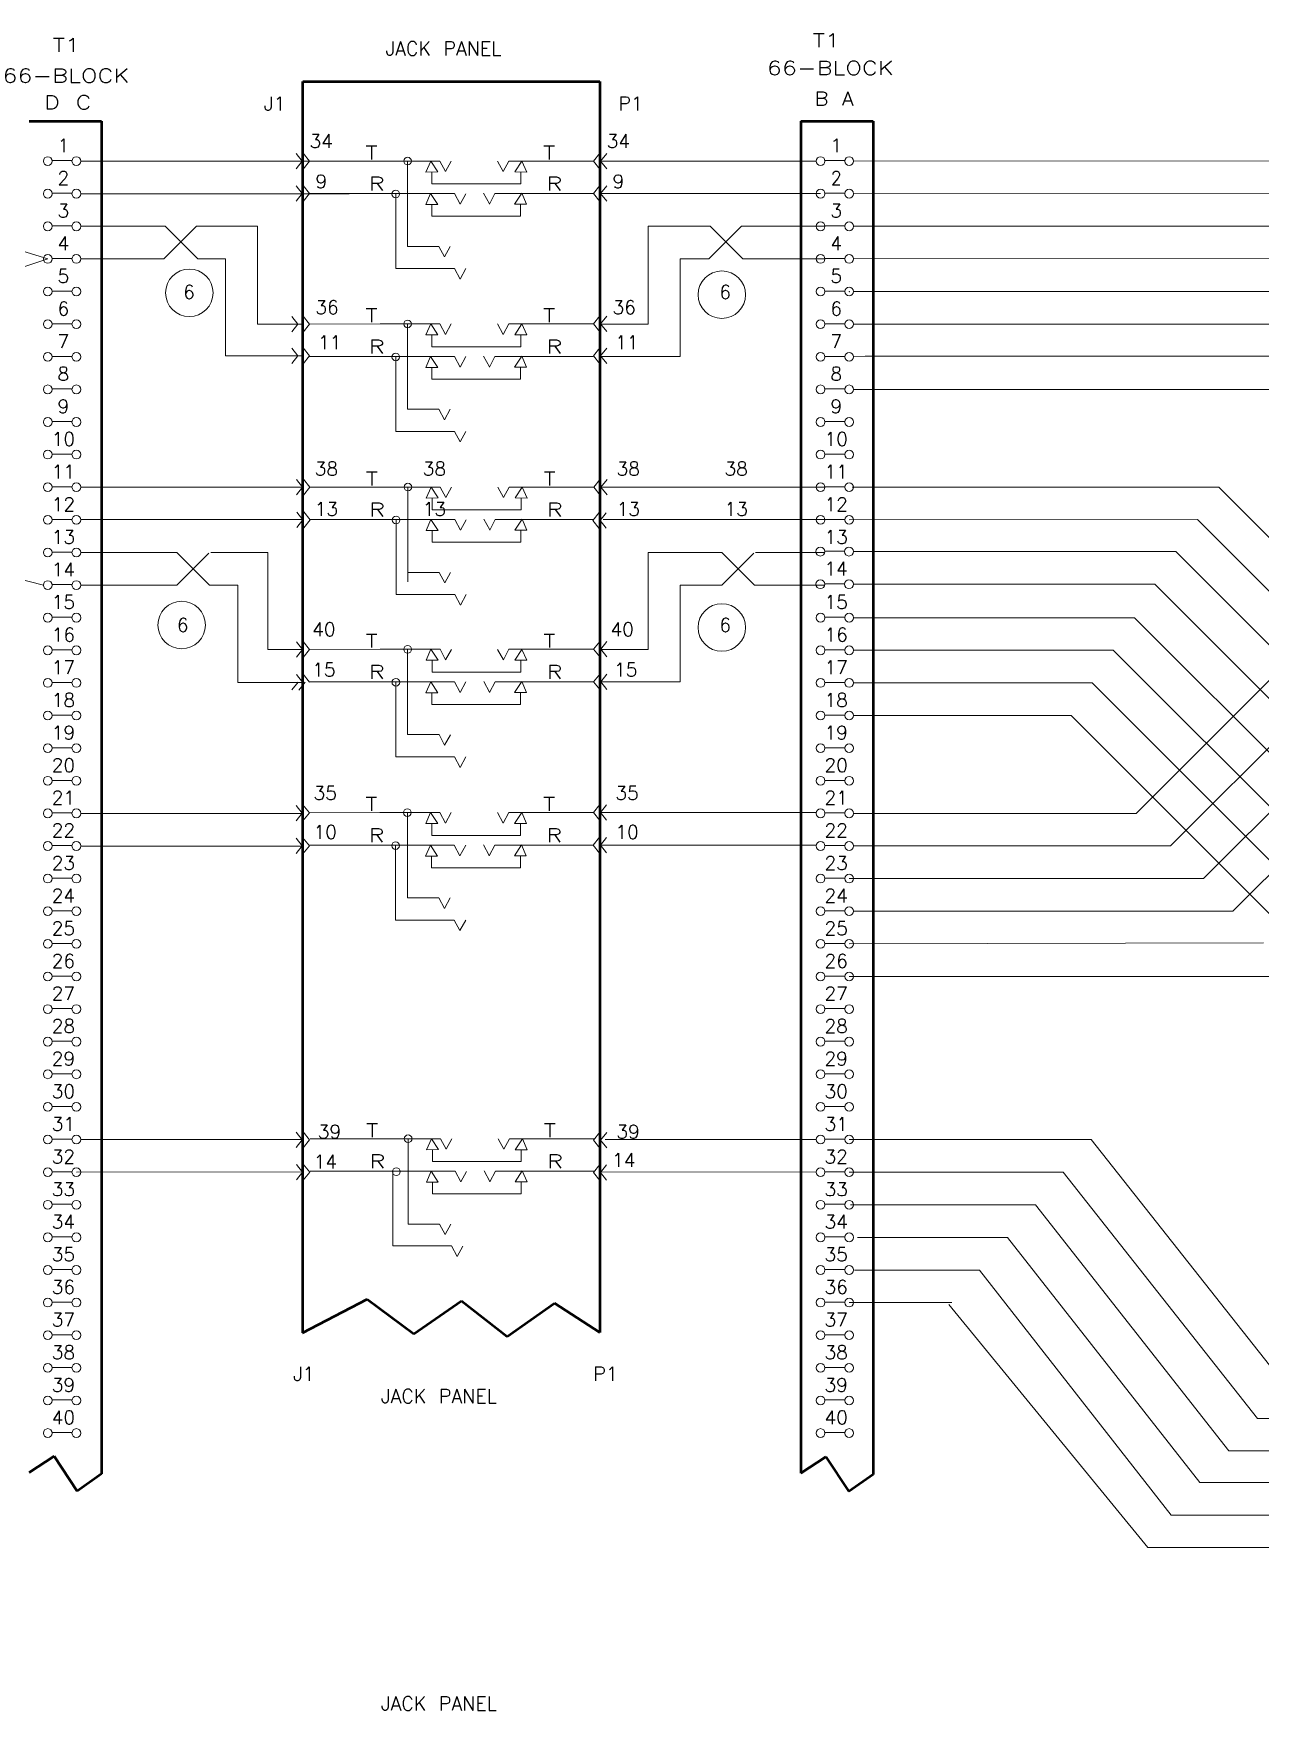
# Model space of a CAD drawing. Header units: inches. Extents: x 0 to 444788, y 0 to 92365.
# Drawn here: x 14.53 to 20.16, y 12.96 to 20.65 of the extents above; entities that cross this region are included whole.
import ezdxf
from ezdxf.enums import TextEntityAlignment as Align

# ---------------------------------------------------------------- set-up
doc = ezdxf.new("R2010")
doc.units = ezdxf.units.IN
doc.header["$MEASUREMENT"] = 0
for name, color, linetype, lineweight in [('ANNO-TEXT', 7, 'Continuous', 30), ('Q-DIAG', 1, 'Continuous', 50), ('Q-SCEM', 4, 'Continuous', 50)]:
    doc.layers.add(name, color=color, linetype=linetype, lineweight=lineweight)
doc.styles.get("Standard").update_dxf_attribs({"font": 'txt.shx'})
doc.styles.add('Style-STANDARD', font='STANDARD.shx')

msp = doc.modelspace()

# ---------------------------------------------------------------- linework, layer by layer
at = {"layer": 'Q-DIAG'}
for p, q in [((15.7671, 20.4334), (15.7671, 14.6897)), ((15.7681, 20.4334), (17.1323, 20.4334)), ((17.1323, 20.4334), (17.1323, 14.6902)), ((14.5123, 20.2526), (14.8441, 20.2526)), ((14.8441, 20.2526), (14.8441, 14.0422)), ((18.0553, 20.2526), (18.3871, 20.2526)), ((18.0553, 20.2526), (18.0553, 14.0449)), ((18.3871, 20.2526), (18.3871, 14.0395)), ((15.7671, 14.6897), (16.063, 14.8438)), ((16.063, 14.8438), (16.2772, 14.6847)), ((16.2772, 14.6847), (16.4964, 14.8369)), ((16.4964, 14.8369), (16.7061, 14.6721)), ((16.7061, 14.6721), (16.924, 14.826)), ((16.924, 14.826), (17.1323, 14.6902)), ((14.5123, 14.0474), (14.6268, 14.1227)), ((14.6268, 14.1227), (14.732, 13.9628)), ((18.0553, 14.0449), (18.1698, 14.1202)), ((18.1698, 14.1202), (18.2751, 13.9603)), ((14.8441, 14.0422), (14.732, 13.9628)), ((18.3871, 14.0397), (18.2751, 13.9603))]:
    msp.add_line(p, q, dxfattribs=at)
at = {"layer": 'Q-SCEM', "lineweight": 15}
for p, q in [((15.7657, 20.0679), (15.7376, 20.1031)), ((15.7987, 20.0679), (15.7693, 20.1047)), ((17.1025, 20.0689), (17.1319, 20.1057)), ((17.1355, 20.0689), (17.1636, 20.1041)), ((14.5773, 20.0707), (14.5772, 20.0707)), ((14.7087, 20.0707), (14.6173, 20.0707)), ((14.7488, 20.0688), (15.9808, 20.0688)), ((15.7657, 20.0679), (15.7376, 20.0327)), ((15.7987, 20.0679), (15.7693, 20.0311)), ((16.1231, 20.0689), (16.3977, 20.0689)), ((16.2491, 20.0689), (16.2491, 19.6773)), ((16.3557, 20.0689), (16.3336, 20.0186)), ((16.3336, 20.0186), (16.3886, 20.0188)), ((16.3886, 20.0188), (16.3557, 20.0689)), ((16.3611, 20.0187), (16.3611, 19.9638)), ((16.3977, 20.0689), (16.4235, 20.0204)), ((16.4235, 20.0204), (16.4498, 20.0686)), ((16.6884, 20.0204), (16.6621, 20.0686)), ((16.7142, 20.0689), (16.6884, 20.0204)), ((17.1025, 20.0689), (16.7142, 20.0689)), ((16.7411, 20.0187), (16.774, 20.0688)), ((16.796, 20.0185), (16.7411, 20.0187)), ((16.7686, 20.0187), (16.7686, 19.9638)), ((16.774, 20.0688), (16.796, 20.0185)), ((17.1025, 20.0689), (17.1319, 20.0321)), ((17.1355, 20.0689), (17.1636, 20.0337)), ((17.1364, 20.0691), (18.1252, 20.0691)), ((18.1253, 20.0707), (18.1252, 20.0707)), ((18.2567, 20.0707), (18.1653, 20.0707)), ((18.2968, 20.0688), (23.6426, 20.0712)), ((15.7657, 19.9194), (15.7376, 19.9546)), ((15.7987, 19.9194), (15.7693, 19.9562)), ((16.3611, 19.9638), (16.6286, 19.9638)), ((16.7686, 19.9638), (16.6028, 19.9638)), ((17.1025, 19.9195), (17.1319, 19.9563)), ((17.1355, 19.9195), (17.1636, 19.9547)), ((14.5773, 19.921), (14.5772, 19.921)), ((14.7087, 19.921), (14.6173, 19.921)), ((14.7488, 19.9191), (15.9808, 19.9191)), ((15.7657, 19.9194), (15.7376, 19.8841)), ((15.7987, 19.9194), (15.7693, 19.8826)), ((15.7987, 19.9194), (16.4647, 19.9194)), ((16.1949, 19.5754), (16.1949, 19.9177)), ((16.3548, 19.9194), (16.3328, 19.8691)), ((16.3328, 19.8691), (16.3877, 19.8692)), ((16.3877, 19.8692), (16.3548, 19.9194)), ((16.3603, 19.8709), (16.3603, 19.816)), ((16.4647, 19.9194), (16.4905, 19.8709)), ((16.4905, 19.8709), (16.5168, 19.9191)), ((16.6246, 19.8726), (16.5983, 19.9208)), ((16.6504, 19.9194), (16.6246, 19.8709)), ((16.9202, 19.9194), (16.6504, 19.9194)), ((16.7403, 19.8709), (16.7732, 19.921)), ((16.7952, 19.8707), (16.7403, 19.8709)), ((16.7677, 19.8708), (16.7677, 19.8159)), ((16.7732, 19.921), (16.7952, 19.8707)), ((17.1025, 19.9195), (17.1319, 19.8826)), ((17.1355, 19.9195), (17.1636, 19.8842)), ((17.1364, 19.9196), (18.1453, 19.9196)), ((18.1253, 19.921), (18.1252, 19.921)), ((18.2567, 19.921), (18.1653, 19.921)), ((18.2968, 19.9191), (23.6426, 19.9214)), ((16.3603, 19.816), (16.56, 19.816)), ((16.7677, 19.8159), (16.56, 19.8159)), ((14.7087, 19.7713), (14.6173, 19.7713)), ((15.2799, 19.7693), (15.1301, 19.6196)), ((15.136, 19.7693), (15.2858, 19.6196)), ((17.7824, 19.7693), (17.6327, 19.6196)), ((17.6379, 19.7693), (17.7877, 19.6196)), ((18.1253, 19.7713), (18.1252, 19.7713)), ((18.2567, 19.7713), (18.1653, 19.7713)), ((18.2968, 19.7693), (23.6426, 19.7693)), ((16.2491, 19.6773), (16.393, 19.6773)), ((16.393, 19.6773), (16.4188, 19.6288)), ((16.4188, 19.6288), (16.4451, 19.677)), ((14.5773, 19.6215), (14.5772, 19.6215)), ((14.7087, 19.6215), (14.6173, 19.6215)), ((16.1949, 19.5754), (16.4647, 19.5754)), ((16.4647, 19.5754), (16.4905, 19.5269)), ((16.4905, 19.5269), (16.5168, 19.5751)), ((18.1253, 19.6215), (18.1252, 19.6215)), ((18.2567, 19.6215), (18.1653, 19.6215)), ((18.2968, 19.6196), (23.6426, 19.6242)), ((14.5773, 19.4718), (14.5772, 19.4718)), ((14.7087, 19.4718), (14.6173, 19.4718)), ((18.1253, 19.4718), (18.1252, 19.4718)), ((18.2567, 19.4718), (18.1653, 19.4718)), ((18.2968, 19.4699), (23.6426, 19.4699)), ((15.7457, 19.3201), (15.7175, 19.3553)), ((15.7987, 19.3201), (15.7693, 19.3569)), ((17.1025, 19.3211), (17.1319, 19.3579)), ((17.1355, 19.3211), (17.1636, 19.3563)), ((14.5773, 19.3221), (14.5772, 19.3221)), ((14.7087, 19.3221), (14.6173, 19.3221)), ((15.7667, 19.3204), (15.5596, 19.3204)), ((15.7457, 19.3201), (15.7175, 19.2849)), ((15.7987, 19.3201), (15.7693, 19.2833)), ((16.1231, 19.3211), (16.3977, 19.3211)), ((16.2491, 19.3211), (16.2491, 18.9295)), ((16.3557, 19.3211), (16.3336, 19.2708)), ((16.3336, 19.2708), (16.3886, 19.271)), ((16.3886, 19.271), (16.3557, 19.3211)), ((16.3611, 19.2709), (16.3611, 19.216)), ((16.3977, 19.3211), (16.4235, 19.2726)), ((16.4235, 19.2726), (16.4498, 19.3209)), ((16.6884, 19.2726), (16.6621, 19.3209)), ((16.7142, 19.3211), (16.6884, 19.2726)), ((17.1025, 19.3211), (16.7142, 19.3211)), ((16.7411, 19.2709), (16.774, 19.321)), ((16.796, 19.2707), (16.7411, 19.2709)), ((16.7686, 19.2709), (16.7686, 19.216)), ((16.774, 19.321), (16.796, 19.2707)), ((17.1025, 19.3211), (17.1319, 19.2843)), ((17.1326, 19.3204), (17.3544, 19.3204)), ((17.1355, 19.3211), (17.1636, 19.2859)), ((18.1253, 19.3221), (18.1252, 19.3221)), ((18.2567, 19.3221), (18.1653, 19.3221)), ((18.2968, 19.3201), (23.6426, 19.3201)), ((14.5773, 19.1723), (14.5772, 19.1723)), ((14.7087, 19.1723), (14.6173, 19.1723)), ((15.7617, 19.1748), (15.4129, 19.1748)), ((15.7457, 19.1746), (15.7175, 19.2098)), ((15.7457, 19.1746), (15.7175, 19.1394)), ((15.7987, 19.1746), (15.7693, 19.2114)), ((15.7987, 19.1746), (15.7693, 19.1378)), ((15.7987, 19.1716), (16.4647, 19.1716)), ((16.1949, 18.8276), (16.1949, 19.1699)), ((16.3548, 19.1716), (16.3328, 19.1213)), ((16.3877, 19.1215), (16.3548, 19.1716)), ((16.3611, 19.216), (16.6286, 19.216)), ((16.4647, 19.1716), (16.4905, 19.1231)), ((16.4905, 19.1231), (16.5168, 19.1713)), ((16.6246, 19.1248), (16.5983, 19.1731)), ((16.7686, 19.216), (16.6028, 19.216)), ((16.6504, 19.1716), (16.6246, 19.1231)), ((16.9202, 19.1716), (16.6504, 19.1716)), ((16.7403, 19.1231), (16.7732, 19.1732)), ((16.7732, 19.1732), (16.7952, 19.1229)), ((17.1025, 19.1751), (17.1319, 19.2119)), ((17.1025, 19.1751), (17.1319, 19.1383)), ((17.1355, 19.1751), (17.1636, 19.2103)), ((17.1355, 19.1751), (17.1636, 19.1399)), ((17.1355, 19.1715), (17.5011, 19.1715)), ((18.1253, 19.1723), (18.1252, 19.1723)), ((18.2567, 19.1723), (18.1653, 19.1723)), ((18.3498, 19.173), (18.2968, 19.1704)), ((18.3498, 19.173), (23.6426, 19.173)), ((16.3328, 19.1213), (16.3877, 19.1215)), ((16.3603, 19.1231), (16.3603, 19.0682)), ((16.7952, 19.1229), (16.7403, 19.1231)), ((16.7677, 19.123), (16.7677, 19.0681)), ((14.5773, 19.0226), (14.5772, 19.0226)), ((14.7087, 19.0226), (14.6173, 19.0226)), ((16.3603, 19.0682), (16.56, 19.0682)), ((16.7677, 19.0681), (16.56, 19.0681)), ((18.1253, 19.0226), (18.1252, 19.0226)), ((18.2567, 19.0226), (18.1653, 19.0226)), ((18.2968, 19.0207), (23.6426, 19.0207)), ((14.5773, 18.8729), (14.5772, 18.8729)), ((14.7087, 18.8729), (14.6173, 18.8729)), ((16.2491, 18.9295), (16.393, 18.9295)), ((16.393, 18.9295), (16.4188, 18.881)), ((16.4188, 18.881), (16.4451, 18.9292)), ((18.1253, 18.8729), (18.1252, 18.8729)), ((18.2567, 18.8729), (18.1653, 18.8729)), ((16.1949, 18.8276), (16.4647, 18.8276)), ((16.4647, 18.8276), (16.4905, 18.7791)), ((16.4905, 18.7791), (16.5168, 18.8273)), ((14.5773, 18.7231), (14.5772, 18.7231)), ((14.7087, 18.7231), (14.6173, 18.7231)), ((18.1253, 18.7231), (18.1252, 18.7231)), ((18.2567, 18.7231), (18.1653, 18.7231)), ((14.5773, 18.5734), (14.5772, 18.5734)), ((14.7087, 18.5734), (14.6173, 18.5734)), ((14.7488, 18.5715), (15.3269, 18.5715)), ((15.3269, 18.5715), (15.7686, 18.5715)), ((15.7674, 18.5713), (15.7393, 18.6065)), ((15.7674, 18.5713), (15.7393, 18.5361)), ((15.8004, 18.5713), (15.771, 18.6081)), ((15.8004, 18.5713), (15.771, 18.5345)), ((16.1247, 18.5723), (16.3993, 18.5723)), ((16.2507, 18.5723), (16.2507, 18.1375)), ((16.3573, 18.5723), (16.3353, 18.522)), ((16.3902, 18.5222), (16.3573, 18.5723)), ((16.3993, 18.5723), (16.4252, 18.5238)), ((16.4252, 18.5238), (16.4515, 18.5721)), ((16.6901, 18.5238), (16.6638, 18.5721)), ((16.7159, 18.5723), (16.6901, 18.5238)), ((17.1041, 18.5723), (16.7159, 18.5723)), ((16.7428, 18.5221), (16.7757, 18.5722)), ((16.7757, 18.5722), (16.7977, 18.5219)), ((17.1041, 18.5723), (17.1335, 18.6091)), ((17.1041, 18.5723), (17.1335, 18.5355)), ((18.1652, 18.5715), (17.1323, 18.5715)), ((17.1371, 18.5723), (17.1652, 18.6075)), ((17.1371, 18.5723), (17.1652, 18.5371)), ((18.1253, 18.5734), (18.1252, 18.5734)), ((18.2567, 18.5734), (18.1653, 18.5734)), ((19.9737, 18.5715), (18.2909, 18.5715)), ((19.9737, 18.5715), (22.2015, 16.3436)), ((16.3353, 18.522), (16.3902, 18.5222)), ((16.3628, 18.5221), (16.3628, 18.4672)), ((16.7977, 18.5219), (16.7428, 18.5221)), ((16.7702, 18.5221), (16.7702, 18.4672)), ((14.5773, 18.4237), (14.5772, 18.4237)), ((14.7087, 18.4237), (14.6173, 18.4237)), ((15.7667, 18.4229), (14.7488, 18.4229)), ((15.7689, 18.4217), (15.7408, 18.4569)), ((15.7689, 18.4217), (15.7408, 18.3865)), ((15.8019, 18.4217), (15.7725, 18.4585)), ((15.8019, 18.4217), (15.7725, 18.3849)), ((15.8004, 18.4228), (16.4663, 18.4228)), ((16.1966, 18.0788), (16.1966, 18.4211)), ((16.3565, 18.4228), (16.3345, 18.3725)), ((16.3894, 18.3727), (16.3565, 18.4228)), ((16.3628, 18.4672), (16.6303, 18.4672)), ((16.4663, 18.4228), (16.4922, 18.3743)), ((16.4922, 18.3743), (16.5185, 18.4225)), ((16.6262, 18.376), (16.5999, 18.4243)), ((16.7702, 18.4672), (16.6045, 18.4672)), ((16.6521, 18.4228), (16.6262, 18.3743)), ((16.9218, 18.4228), (16.6521, 18.4228)), ((16.7419, 18.3743), (16.7748, 18.4244)), ((16.7748, 18.4244), (16.7968, 18.3741)), ((17.0997, 18.4183), (17.1291, 18.4551)), ((17.0997, 18.4183), (17.1291, 18.3815)), ((17.1327, 18.4183), (17.1608, 18.4535)), ((17.1327, 18.4183), (17.1608, 18.3831)), ((17.1473, 18.4229), (18.1652, 18.4229)), ((18.1253, 18.4237), (18.1252, 18.4237)), ((18.2567, 18.4237), (18.1653, 18.4237)), ((18.2767, 18.4218), (19.8754, 18.4232)), ((19.8754, 18.4232), (22.1047, 16.1939)), ((16.3345, 18.3725), (16.3894, 18.3727)), ((16.3619, 18.3743), (16.3619, 18.3194)), ((16.7968, 18.3741), (16.7419, 18.3743)), ((16.7694, 18.3742), (16.7694, 18.3193)), ((14.5773, 18.274), (14.5772, 18.274)), ((14.7087, 18.274), (14.6173, 18.274)), ((15.1898, 18.272), (15.3395, 18.1223)), ((15.3366, 18.2691), (15.1898, 18.1223)), ((16.3619, 18.3194), (16.5616, 18.3194)), ((16.7694, 18.3193), (16.5616, 18.3193)), ((17.3544, 18.272), (17.3544, 17.8269)), ((17.6917, 18.272), (17.8414, 18.1223)), ((17.8391, 18.2691), (17.6923, 18.1223)), ((18.1242, 18.2777), (18.1242, 18.2777)), ((18.2557, 18.2777), (18.1643, 18.2777)), ((18.2958, 18.2758), (19.7761, 18.2758)), ((19.7761, 18.2758), (22.0077, 16.0442)), ((16.2507, 18.1807), (16.3947, 18.1807)), ((16.3947, 18.1807), (16.4205, 18.1322)), ((16.4205, 18.1322), (16.4468, 18.1804)), ((20.6924, 18.1732), (19.5934, 17.0742)), ((14.5773, 18.1242), (14.5772, 18.1242)), ((14.7087, 18.1242), (14.6173, 18.1242)), ((17.5011, 18.1223), (17.5011, 17.6781)), ((18.1242, 18.128), (18.1242, 18.128)), ((18.2557, 18.128), (18.1643, 18.128)), ((18.2958, 18.126), (19.6792, 18.126)), ((19.6792, 18.126), (21.909, 15.8962)), ((16.1966, 18.0788), (16.4663, 18.0788)), ((16.4663, 18.0788), (16.4922, 18.0303)), ((16.4922, 18.0303), (16.5185, 18.0785)), ((20.851, 18.0232), (19.7523, 16.9244)), ((14.5773, 17.9745), (14.5772, 17.9745)), ((14.7087, 17.9745), (14.6173, 17.9745)), ((18.1253, 17.9745), (18.1252, 17.9745)), ((18.2567, 17.9745), (18.1653, 17.9745)), ((18.2968, 17.9726), (19.5861, 17.9726)), ((19.5861, 17.9726), (21.8093, 15.7494)), ((15.7667, 17.8269), (15.7386, 17.8621)), ((15.7997, 17.8269), (15.7703, 17.8637)), ((17.1034, 17.8279), (17.1328, 17.8647)), ((17.1364, 17.8279), (17.1645, 17.8631)), ((21.0036, 17.8751), (19.9032, 16.7747)), ((14.5773, 17.8248), (14.5772, 17.8248)), ((14.7087, 17.8248), (14.6173, 17.8248)), ((15.7667, 17.8269), (15.6078, 17.8269)), ((15.7667, 17.8269), (15.7386, 17.7916)), ((15.7996, 17.8268), (15.7703, 17.7901)), ((16.1236, 17.8273), (16.3982, 17.8273)), ((16.2496, 17.8273), (16.2496, 17.4357)), ((16.3562, 17.8273), (16.3341, 17.777)), ((16.3891, 17.7772), (16.3562, 17.8273)), ((16.3982, 17.8273), (16.424, 17.7788)), ((16.424, 17.7788), (16.4503, 17.827)), ((16.6889, 17.7788), (16.6626, 17.827)), ((16.7147, 17.8273), (16.6889, 17.7788)), ((17.103, 17.8273), (16.7147, 17.8273)), ((16.7416, 17.7771), (16.7745, 17.8272)), ((16.7745, 17.8272), (16.7965, 17.7769)), ((17.1034, 17.8279), (17.1328, 17.7911)), ((17.1322, 17.8269), (17.3544, 17.8269)), ((17.1364, 17.8279), (17.1645, 17.7926)), ((18.1253, 17.8248), (18.1252, 17.8248)), ((18.2567, 17.8248), (18.1653, 17.8248)), ((18.2968, 17.8228), (19.4891, 17.8228)), ((19.4891, 17.8228), (21.7107, 15.6013)), ((15.7667, 17.6771), (15.7386, 17.7124)), ((15.7997, 17.6771), (15.7703, 17.7139)), ((16.3341, 17.777), (16.3891, 17.7772)), ((16.3616, 17.7771), (16.3616, 17.7222)), ((16.3616, 17.7222), (16.6291, 17.7222)), ((16.7691, 17.7222), (16.6033, 17.7222)), ((16.7965, 17.7769), (16.7416, 17.7771)), ((16.7691, 17.7771), (16.7691, 17.7222)), ((17.1034, 17.6781), (17.1328, 17.7149)), ((17.1364, 17.6781), (17.1645, 17.7134)), ((21.1415, 17.7289), (20.0377, 16.625)), ((14.5773, 17.675), (14.5772, 17.675)), ((14.7087, 17.675), (14.6173, 17.675)), ((15.7667, 17.6746), (15.4696, 17.6746)), ((15.7466, 17.6771), (15.7185, 17.6419)), ((15.7796, 17.6771), (15.7502, 17.6403)), ((15.7992, 17.6778), (16.4652, 17.6778)), ((16.1954, 17.3338), (16.1954, 17.6761)), ((16.3553, 17.6778), (16.3333, 17.6275)), ((16.3882, 17.6276), (16.3553, 17.6778)), ((16.4652, 17.6778), (16.491, 17.6293)), ((16.491, 17.6293), (16.5173, 17.6775)), ((16.6251, 17.631), (16.5988, 17.6792)), ((16.6509, 17.6778), (16.6251, 17.6293)), ((16.9207, 17.6778), (16.6509, 17.6778)), ((16.7408, 17.6293), (16.7737, 17.6794)), ((16.7737, 17.6794), (16.7957, 17.6291)), ((17.1034, 17.6781), (17.1328, 17.6413)), ((17.1364, 17.6781), (17.1645, 17.6429)), ((17.1364, 17.6781), (17.5011, 17.6781)), ((18.1253, 17.675), (18.1252, 17.675)), ((18.2567, 17.675), (18.1653, 17.675)), ((19.3922, 17.6731), (21.6122, 15.4532)), ((16.3333, 17.6275), (16.3882, 17.6276)), ((16.3608, 17.6293), (16.3608, 17.5744)), ((16.3608, 17.5744), (16.5605, 17.5744)), ((16.7682, 17.5744), (16.5605, 17.5744)), ((16.7957, 17.6291), (16.7408, 17.6293)), ((16.7682, 17.6292), (16.7682, 17.5743)), ((14.5773, 17.5253), (14.5772, 17.5253)), ((14.7087, 17.5253), (14.6173, 17.5253)), ((18.1253, 17.5253), (18.1252, 17.5253)), ((18.2567, 17.5253), (18.1653, 17.5253)), ((18.2968, 17.5234), (19.2953, 17.5234)), ((19.2953, 17.5234), (21.5148, 15.3038)), ((16.2496, 17.4357), (16.3935, 17.4357)), ((16.3935, 17.4357), (16.4194, 17.3872)), ((16.4194, 17.3872), (16.4456, 17.4354)), ((14.5773, 17.3756), (14.5772, 17.3756)), ((14.7087, 17.3756), (14.6173, 17.3756)), ((16.1954, 17.3338), (16.4652, 17.3338)), ((16.4652, 17.3338), (16.491, 17.2853)), ((16.491, 17.2853), (16.5173, 17.3335)), ((18.1253, 17.3756), (18.1252, 17.3756)), ((18.2567, 17.3756), (18.1653, 17.3756)), ((14.5773, 17.2258), (14.5772, 17.2258)), ((14.7087, 17.2258), (14.6173, 17.2258)), ((18.1253, 17.2258), (18.1252, 17.2258)), ((18.2567, 17.2258), (18.1653, 17.2258)), ((15.7654, 17.0746), (15.7372, 17.1098)), ((15.7983, 17.0772), (15.769, 17.114)), ((17.1021, 17.0782), (17.1315, 17.115)), ((17.1351, 17.0778), (17.1632, 17.113)), ((14.5773, 17.0761), (14.5772, 17.0761)), ((14.7087, 17.0761), (14.6173, 17.0761)), ((15.7638, 17.074), (14.7488, 17.0741)), ((15.7654, 17.0746), (15.7372, 17.0393)), ((15.7983, 17.0772), (15.769, 17.0404)), ((16.1222, 17.0777), (16.3968, 17.0777)), ((16.2482, 17.0777), (16.2482, 16.686)), ((16.3548, 17.0777), (16.3328, 17.0273)), ((16.3328, 17.0273), (16.3877, 17.0275)), ((16.3877, 17.0275), (16.3548, 17.0777)), ((16.3603, 17.0274), (16.3603, 16.9725)), ((16.3968, 17.0777), (16.4227, 17.0292)), ((16.4227, 17.0292), (16.449, 17.0774)), ((16.6876, 17.0292), (16.6613, 17.0774)), ((16.7134, 17.0777), (16.6876, 17.0292)), ((17.1017, 17.0777), (16.7134, 17.0777)), ((16.7403, 17.0274), (16.7732, 17.0776)), ((16.7952, 17.0273), (16.7403, 17.0274)), ((16.7677, 17.0274), (16.7677, 16.9725)), ((16.7732, 17.0776), (16.7952, 17.0273)), ((17.1021, 17.0782), (17.1315, 17.0414)), ((17.1351, 17.0778), (18.1252, 17.0779)), ((17.1351, 17.0778), (17.1632, 17.0425)), ((18.1253, 17.0761), (18.1252, 17.0761)), ((18.2567, 17.0761), (18.1653, 17.0761)), ((15.7654, 16.9249), (15.7372, 16.9602)), ((15.7983, 16.9249), (15.769, 16.9618)), ((16.3603, 16.9725), (16.6278, 16.9725)), ((16.7677, 16.9725), (16.602, 16.9725)), ((17.1012, 16.9286), (17.1306, 16.9654)), ((17.1342, 16.9286), (17.1623, 16.9638)), ((14.5773, 16.9264), (14.5772, 16.9264)), ((14.7087, 16.9264), (14.6173, 16.9264)), ((14.7488, 16.9236), (15.7727, 16.9242)), ((14.7488, 16.9236), (14.954, 16.9236)), ((15.7654, 16.9249), (15.7372, 16.8897)), ((15.7983, 16.9249), (15.769, 16.8881)), ((15.7979, 16.9281), (16.4638, 16.9281)), ((16.1941, 16.5841), (16.1941, 16.9265)), ((16.354, 16.9281), (16.332, 16.8778)), ((16.332, 16.8778), (16.3869, 16.878)), ((16.3869, 16.878), (16.354, 16.9281)), ((16.3594, 16.8796), (16.3594, 16.8247)), ((16.4638, 16.9281), (16.4897, 16.8797)), ((16.4897, 16.8797), (16.516, 16.9279)), ((16.6237, 16.8814), (16.5974, 16.9296)), ((16.6496, 16.9282), (16.6237, 16.8797)), ((16.9193, 16.9282), (16.6496, 16.9282)), ((16.7394, 16.8796), (16.7723, 16.9298)), ((16.7944, 16.8795), (16.7394, 16.8796)), ((16.7669, 16.8795), (16.7669, 16.8246)), ((16.7723, 16.9298), (16.7944, 16.8795)), ((17.1012, 16.9286), (17.1306, 16.8918)), ((17.1342, 16.9286), (17.1623, 16.8934)), ((18.1252, 16.928), (17.1342, 16.9286)), ((18.1253, 16.9264), (18.1252, 16.9264)), ((18.2567, 16.9264), (18.1653, 16.9264)), ((18.2968, 16.9244), (19.7523, 16.9244)), ((16.3594, 16.8247), (16.5591, 16.8247)), ((16.7669, 16.8246), (16.5591, 16.8246)), ((14.5773, 16.7766), (14.5772, 16.7766)), ((14.7087, 16.7766), (14.6173, 16.7766)), ((18.1253, 16.7766), (18.1252, 16.7766)), ((18.2567, 16.7766), (18.1653, 16.7766)), ((18.2767, 16.7747), (19.9032, 16.7747)), ((16.2482, 16.686), (16.3922, 16.686)), ((16.3922, 16.686), (16.418, 16.6376)), ((16.418, 16.6376), (16.4443, 16.6858)), ((14.5773, 16.6269), (14.5772, 16.6269)), ((14.7087, 16.6269), (14.6173, 16.6269)), ((16.1941, 16.5841), (16.4638, 16.5841)), ((16.4638, 16.5841), (16.4897, 16.5357)), ((16.4897, 16.5357), (16.516, 16.5839)), ((18.1253, 16.6269), (18.1252, 16.6269)), ((18.2567, 16.6269), (18.1653, 16.6269)), ((18.2968, 16.625), (20.0377, 16.625)), ((14.5773, 16.4772), (14.5772, 16.4772)), ((14.7087, 16.4772), (14.6173, 16.4772)), ((18.1253, 16.4772), (18.1252, 16.4772)), ((18.2567, 16.4772), (18.1653, 16.4772)), ((18.2767, 16.4752), (20.1783, 16.4792)), ((14.5773, 16.3275), (14.5772, 16.3275)), ((14.7087, 16.3275), (14.6173, 16.3275)), ((18.1253, 16.3275), (18.1252, 16.3275)), ((18.2567, 16.3275), (18.1653, 16.3275)), ((14.5773, 16.1777), (14.5772, 16.1777)), ((14.7087, 16.1777), (14.6173, 16.1777)), ((18.1253, 16.1777), (18.1252, 16.1777)), ((18.2567, 16.1777), (18.1653, 16.1777)), ((14.5773, 16.028), (14.5772, 16.028)), ((14.7087, 16.028), (14.6173, 16.028)), ((18.1253, 16.028), (18.1252, 16.028)), ((18.2567, 16.028), (18.1653, 16.028)), ((14.5773, 15.8783), (14.5772, 15.8783)), ((14.7087, 15.8783), (14.6173, 15.8783)), ((18.1253, 15.8783), (18.1252, 15.8783)), ((18.2567, 15.8783), (18.1653, 15.8783)), ((14.5773, 15.7285), (14.5772, 15.7285)), ((14.7087, 15.7285), (14.6173, 15.7285)), ((18.1253, 15.7285), (18.1252, 15.7285)), ((18.2567, 15.7285), (18.1653, 15.7285)), ((14.5773, 15.5788), (14.5772, 15.5788)), ((14.7087, 15.5788), (14.6173, 15.5788)), ((14.7488, 15.5769), (15.7708, 15.5769)), ((15.7657, 15.5755), (15.7376, 15.6107)), ((15.7657, 15.5755), (15.7376, 15.5403)), ((15.7987, 15.5755), (15.7693, 15.6123)), ((15.7987, 15.5755), (15.7693, 15.5387)), ((16.1258, 15.5805), (16.4004, 15.5805)), ((16.2518, 15.5805), (16.2518, 15.1888)), ((16.3584, 15.5805), (16.3364, 15.5301)), ((16.3913, 15.5303), (16.3584, 15.5805)), ((16.4004, 15.5805), (16.4262, 15.532)), ((16.4262, 15.532), (16.4525, 15.5802)), ((16.6911, 15.532), (16.6648, 15.5802)), ((16.717, 15.5805), (16.6911, 15.532)), ((17.1052, 15.5805), (16.717, 15.5805)), ((16.7438, 15.5302), (16.7767, 15.5804)), ((16.7767, 15.5804), (16.7987, 15.53)), ((17.1025, 15.5744), (17.1319, 15.6112)), ((17.1025, 15.5744), (17.1319, 15.5376)), ((17.1355, 15.5744), (17.1636, 15.6096)), ((17.1355, 15.5744), (17.1636, 15.5392)), ((17.1561, 15.5769), (18.1252, 15.5769)), ((18.1253, 15.5788), (18.1252, 15.5788)), ((18.2567, 15.5788), (18.1653, 15.5788)), ((19.3874, 15.5769), (20.2805, 14.4461)), ((16.3364, 15.5301), (16.3913, 15.5303)), ((16.3638, 15.5302), (16.3638, 15.4753)), ((16.3638, 15.4753), (16.6313, 15.4753)), ((16.7713, 15.4753), (16.6055, 15.4753)), ((16.7987, 15.53), (16.7438, 15.5302)), ((16.7713, 15.5302), (16.7713, 15.4753)), ((14.5773, 15.4291), (14.5772, 15.4291)), ((14.7087, 15.4291), (14.6173, 15.4291)), ((14.7287, 15.4271), (15.7679, 15.4285)), ((15.767, 15.4274), (15.7388, 15.4626)), ((15.767, 15.4274), (15.7388, 15.3922)), ((15.7999, 15.4274), (15.7706, 15.4642)), ((15.7999, 15.4274), (15.7706, 15.3906)), ((15.8014, 15.4309), (16.4674, 15.4309)), ((16.1816, 15.088), (16.1816, 15.4304)), ((16.3575, 15.4309), (16.3355, 15.3806)), ((16.3904, 15.3808), (16.3575, 15.4309)), ((16.4674, 15.4309), (16.4932, 15.3825)), ((16.4932, 15.3825), (16.5195, 15.4307)), ((16.6273, 15.3842), (16.601, 15.4324)), ((16.6531, 15.431), (16.6273, 15.3825)), ((16.9229, 15.431), (16.6531, 15.431)), ((16.743, 15.3824), (16.7759, 15.4326)), ((16.7759, 15.4326), (16.7979, 15.3822)), ((17.1021, 15.4261), (17.1315, 15.4629)), ((17.1021, 15.4261), (17.1315, 15.3892)), ((17.1351, 15.4261), (17.1632, 15.4613)), ((17.1351, 15.4261), (17.1632, 15.3908)), ((17.136, 15.4272), (18.1259, 15.4286)), ((18.1253, 15.4291), (18.1252, 15.4291)), ((18.2567, 15.4291), (18.1653, 15.4291)), ((19.2594, 15.4271), (20.151, 14.2961)), ((16.3355, 15.3806), (16.3904, 15.3808)), ((16.363, 15.3824), (16.363, 15.3275)), ((16.363, 15.3275), (16.5627, 15.3275)), ((16.7704, 15.3274), (16.5627, 15.3274)), ((16.7979, 15.3822), (16.743, 15.3824)), ((16.7704, 15.3823), (16.7704, 15.3274)), ((14.5773, 15.2793), (14.5772, 15.2793)), ((14.7087, 15.2793), (14.6173, 15.2793)), ((18.1253, 15.2793), (18.1252, 15.2793)), ((18.2567, 15.2793), (18.1653, 15.2793)), ((19.1315, 15.2774), (20.0197, 14.148)), ((16.2518, 15.1888), (16.3957, 15.1888)), ((16.3957, 15.1888), (16.4216, 15.1404)), ((16.4216, 15.1404), (16.4479, 15.1886)), ((14.5773, 15.1296), (14.5772, 15.1296)), ((14.7087, 15.1296), (14.6173, 15.1296)), ((18.1253, 15.1296), (18.1252, 15.1296)), ((18.2567, 15.1296), (18.1653, 15.1296)), ((19.0036, 15.1277), (19.8865, 14.0018)), ((16.1816, 15.088), (16.4514, 15.088)), ((16.4514, 15.088), (16.4772, 15.0396)), ((16.4772, 15.0396), (16.5035, 15.0878)), ((14.5773, 14.9799), (14.5772, 14.9799)), ((14.7087, 14.9799), (14.6173, 14.9799)), ((18.1253, 14.9799), (18.1252, 14.9799)), ((18.2567, 14.9799), (18.1653, 14.9799)), ((18.301, 14.9763), (18.8742, 14.9763)), ((18.8742, 14.9763), (19.7553, 13.8518)), ((14.5773, 14.8301), (14.5772, 14.8301)), ((14.7087, 14.8301), (14.6173, 14.8301)), ((18.1253, 14.8301), (18.1252, 14.8301)), ((18.2567, 14.8301), (18.1653, 14.8301)), ((18.7335, 14.8194), (19.6472, 13.7037)), ((14.5773, 14.6804), (14.5772, 14.6804)), ((14.7087, 14.6804), (14.6173, 14.6804)), ((18.1253, 14.6804), (18.1252, 14.6804)), ((18.2567, 14.6804), (18.1653, 14.6804)), ((14.5773, 14.5307), (14.5772, 14.5307)), ((14.7087, 14.5307), (14.6173, 14.5307)), ((18.1253, 14.5307), (18.1252, 14.5307)), ((18.2567, 14.5307), (18.1653, 14.5307)), ((14.5773, 14.381), (14.5772, 14.381)), ((14.7087, 14.381), (14.6173, 14.381)), ((18.1253, 14.381), (18.1252, 14.381)), ((18.2567, 14.381), (18.1653, 14.381)), ((14.5773, 14.2312), (14.5772, 14.2312)), ((14.7087, 14.2312), (14.6173, 14.2312)), ((18.1253, 14.2312), (18.1252, 14.2312)), ((18.2567, 14.2312), (18.1653, 14.2312))]:
    msp.add_line(p, q, dxfattribs=at)
at = {"layer": 'Q-SCEM', "linetype": 'Continuous', "lineweight": 15}
for p, q in [((15.7992, 20.0685), (16.1231, 20.0689)), ((16.9202, 19.9194), (17.102, 19.9198)), ((15.7992, 19.3207), (16.1231, 19.3211)), ((16.9202, 19.1716), (17.102, 19.172)), ((15.8008, 18.5719), (16.1247, 18.5723)), ((16.9218, 18.4228), (17.1037, 18.4232)), ((15.7997, 17.8269), (16.1236, 17.8273)), ((16.9207, 17.6778), (17.1025, 17.6782)), ((15.7983, 17.0772), (16.1222, 17.0777)), ((16.9193, 16.9282), (17.1012, 16.9286)), ((15.8019, 15.58), (16.1258, 15.5805)), ((16.9229, 15.431), (17.1047, 15.4314))]:
    msp.add_line(p, q, dxfattribs=at)
at = {"layer": 'Q-SCEM', "lineweight": 15, "flags": 128}
for points in [[(14.7488, 19.7693), (15.136, 19.7693)], [(15.2799, 19.7693), (15.5596, 19.7693), (15.5596, 19.3204)], [(17.6379, 19.7693), (17.3544, 19.7693), (17.3544, 19.3204)], [(18.1652, 19.7693), (17.7824, 19.7693)], [(14.5973, 19.62), (14.367, 19.6904)], [(14.5973, 19.6196), (14.3659, 19.5432), (14.3659, 18.1754), (14.5772, 18.1223)], [(14.7488, 19.6196), (15.1301, 19.6196)], [(15.2858, 19.6196), (15.4129, 19.6196), (15.4129, 19.1748)], [(17.6327, 19.6196), (17.5011, 19.6196), (17.5011, 19.1715)], [(18.1652, 19.6196), (17.7877, 19.6196)], [(14.7488, 18.272), (15.1898, 18.272)], [(15.3459, 18.272), (15.6078, 18.272), (15.6078, 17.8269)], [(17.6917, 18.272), (17.3544, 18.272)], [(18.1652, 18.272), (17.847, 18.272)], [(14.7488, 18.1223), (15.1898, 18.1223)], [(15.3395, 18.1223), (15.4696, 18.1223), (15.4696, 17.6746)], [(17.6923, 18.1223), (17.5011, 18.1223)], [(18.1652, 18.1223), (17.8414, 18.1223)], [(18.2968, 17.6731), (19.3922, 17.6731)], [(14.7488, 17.0742), (14.8991, 17.0742)], [(18.2968, 17.0742), (19.5934, 17.0742)], [(20.3257, 16.3255), (18.2767, 16.3255)], [(19.3874, 15.5769), (18.2767, 15.5769)], [(19.2594, 15.4271), (18.2767, 15.4271)], [(19.1315, 15.2774), (18.2823, 15.2774)], [(19.0036, 15.1277), (18.3147, 15.1277)], [(18.2767, 14.8282), (18.7477, 14.8282)], [(23.5841, 14.2961), (20.151, 14.2961)], [(23.5841, 14.148), (20.0197, 14.148)], [(23.5841, 14.0018), (19.8865, 14.0018)], [(23.5841, 13.8518), (19.7553, 13.8518)], [(19.6472, 13.7037), (23.5841, 13.7037)]]:
    msp.add_lwpolyline(points, dxfattribs=at)
at = {"layer": 'Q-SCEM', "lineweight": 15}
for centre in [(15.2473, 19.4638), (17.692, 19.4553), (15.2121, 17.9388), (17.692, 17.9274)]:
    msp.add_circle(centre, 0.1091, dxfattribs=at)
for centre, major_axis in [((14.5973, 20.0688), (0.0201, 0)), ((14.7287, 20.0688), (0.0201, 0)), ((16.2491, 20.0689), (0.0176, 0)), ((18.1453, 20.0688), (0.0201, 0)), ((18.2767, 20.0688), (0.0201, 0)), ((14.5973, 19.9191), (0.0201, 0)), ((14.7287, 19.9191), (0.0201, 0)), ((16.1949, 19.9177), (0.0176, 0)), ((18.1453, 19.9191), (0.0201, 0)), ((18.2767, 19.9191), (0.0201, 0)), ((14.5973, 19.7693), (0.0201, 0)), ((14.7287, 19.7693), (0.0201, 0)), ((18.1453, 19.7693), (0.0201, 0)), ((18.2767, 19.7693), (0.0201, 0)), ((14.5973, 19.6196), (0.0201, 0)), ((14.7287, 19.6196), (0.0201, 0)), ((18.1453, 19.6196), (0.0201, 0)), ((18.2767, 19.6196), (0.0201, 0)), ((14.5973, 19.4699), (0.0201, 0)), ((14.7287, 19.4699), (0.0201, 0)), ((18.1453, 19.4699), (0.0201, 0)), ((18.2767, 19.4699), (0.0201, 0)), ((14.5973, 19.3201), (0.0201, 0)), ((14.7287, 19.3201), (0.0201, 0)), ((16.2491, 19.3211), (0.0176, 0)), ((18.1453, 19.3201), (0.0201, 0)), ((18.2767, 19.3201), (0.0201, 0)), ((14.5973, 19.1704), (0.0201, 0)), ((14.7287, 19.1704), (0.0201, 0)), ((16.1949, 19.1699), (0.0176, 0)), ((18.1453, 19.1704), (0.0201, 0)), ((18.2767, 19.1704), (0.0201, 0)), ((14.5973, 19.0207), (0.0201, 0)), ((14.7287, 19.0207), (0.0201, 0)), ((18.1453, 19.0207), (0.0201, 0)), ((18.2767, 19.0207), (0.0201, 0)), ((14.5973, 18.8709), (0.0201, 0)), ((14.7287, 18.8709), (0.0201, 0)), ((18.1453, 18.8709), (0.0201, 0)), ((18.2767, 18.8709), (0.0201, 0)), ((14.5973, 18.7212), (0.0201, 0)), ((14.7287, 18.7212), (0.0201, 0)), ((18.1453, 18.7212), (0.0201, 0)), ((18.2767, 18.7212), (0.0201, 0)), ((14.5973, 18.5715), (0.0201, 0)), ((14.7287, 18.5715), (0.0201, 0)), ((16.2507, 18.5723), (0.0176, 0)), ((18.1453, 18.5715), (0.0201, 0)), ((18.2767, 18.5715), (0.0201, 0)), ((14.5973, 18.4218), (0.0201, 0)), ((14.7287, 18.4218), (0.0201, 0)), ((16.1966, 18.4211), (0.0176, 0)), ((18.1453, 18.4218), (0.0201, 0)), ((18.2767, 18.4218), (0.0201, 0)), ((14.5973, 18.272), (0.0201, 0)), ((14.7287, 18.272), (0.0201, 0)), ((18.1442, 18.2758), (0.0201, 0)), ((18.2757, 18.2758), (0.0201, 0)), ((14.5973, 18.1223), (0.0201, 0)), ((14.7287, 18.1223), (0.0201, 0)), ((18.1442, 18.126), (0.0201, 0)), ((18.2757, 18.126), (0.0201, 0)), ((14.5973, 17.9726), (0.0201, 0)), ((14.7287, 17.9726), (0.0201, 0)), ((18.1453, 17.9726), (0.0201, 0)), ((18.2767, 17.9726), (0.0201, 0)), ((14.5973, 17.8228), (0.0201, 0)), ((14.7287, 17.8228), (0.0201, 0)), ((16.2496, 17.8273), (0.0176, 0)), ((18.1453, 17.8228), (0.0201, 0)), ((18.2767, 17.8228), (0.0201, 0)), ((14.5973, 17.6731), (0.0201, 0)), ((14.7287, 17.6731), (0.0201, 0)), ((16.1954, 17.6761), (0.0176, 0)), ((18.1453, 17.6731), (0.0201, 0)), ((18.2767, 17.6731), (0.0201, 0)), ((14.5973, 17.5234), (0.0201, 0)), ((14.7287, 17.5234), (0.0201, 0)), ((18.1453, 17.5234), (0.0201, 0)), ((18.2767, 17.5234), (0.0201, 0)), ((14.5973, 17.3736), (0.0201, 0)), ((14.7287, 17.3736), (0.0201, 0)), ((18.1453, 17.3736), (0.0201, 0)), ((18.2767, 17.3736), (0.0201, 0)), ((14.5973, 17.2239), (0.0201, 0)), ((14.7287, 17.2239), (0.0201, 0)), ((18.1453, 17.2239), (0.0201, 0)), ((18.2767, 17.2239), (0.0201, 0)), ((14.5973, 17.0742), (0.0201, 0)), ((14.7287, 17.0742), (0.0201, 0)), ((16.2482, 17.0777), (0.0176, 0)), ((18.1453, 17.0742), (0.0201, 0)), ((18.2767, 17.0742), (0.0201, 0)), ((14.5973, 16.9244), (0.0201, 0)), ((14.7287, 16.9244), (0.0201, 0)), ((16.1941, 16.9265), (0.0176, 0)), ((18.1453, 16.9244), (0.0201, 0)), ((18.2767, 16.9244), (0.0201, 0)), ((14.5973, 16.7747), (0.0201, 0)), ((14.7287, 16.7747), (0.0201, 0)), ((18.1453, 16.7747), (0.0201, 0)), ((18.2767, 16.7747), (0.0201, 0)), ((14.5973, 16.625), (0.0201, 0)), ((14.7287, 16.625), (0.0201, 0)), ((18.1453, 16.625), (0.0201, 0)), ((18.2767, 16.625), (0.0201, 0)), ((14.5973, 16.4752), (0.0201, 0)), ((14.7287, 16.4752), (0.0201, 0)), ((18.1453, 16.4752), (0.0201, 0)), ((18.2767, 16.4752), (0.0201, 0)), ((14.5973, 16.3255), (0.0201, 0)), ((14.7287, 16.3255), (0.0201, 0)), ((18.1453, 16.3255), (0.0201, 0)), ((18.2767, 16.3255), (0.0201, 0)), ((14.5973, 16.1758), (0.0201, 0)), ((14.7287, 16.1758), (0.0201, 0)), ((18.1453, 16.1758), (0.0201, 0)), ((18.2767, 16.1758), (0.0201, 0)), ((14.5973, 16.0261), (0.0201, 0)), ((14.7287, 16.0261), (0.0201, 0)), ((18.1453, 16.0261), (0.0201, 0)), ((18.2767, 16.0261), (0.0201, 0)), ((14.5973, 15.8763), (0.0201, 0)), ((14.7287, 15.8763), (0.0201, 0)), ((18.1453, 15.8763), (0.0201, 0)), ((18.2767, 15.8763), (0.0201, 0)), ((14.5973, 15.7266), (0.0201, 0)), ((14.7287, 15.7266), (0.0201, 0)), ((18.1453, 15.7266), (0.0201, 0)), ((18.2767, 15.7266), (0.0201, 0)), ((14.5973, 15.5769), (0.0201, 0)), ((14.7287, 15.5769), (0.0201, 0)), ((16.2518, 15.5805), (0.0176, 0)), ((18.1453, 15.5769), (0.0201, 0)), ((18.2767, 15.5769), (0.0201, 0)), ((14.5973, 15.4271), (0.0201, 0)), ((14.7287, 15.4271), (0.0201, 0)), ((16.1976, 15.4293), (0.0176, 0)), ((18.1453, 15.4271), (0.0201, 0)), ((18.2767, 15.4271), (0.0201, 0)), ((14.5973, 15.2774), (0.0201, 0)), ((14.7287, 15.2774), (0.0201, 0)), ((18.1453, 15.2774), (0.0201, 0)), ((18.2767, 15.2774), (0.0201, 0)), ((14.5973, 15.1277), (0.0201, 0)), ((14.7287, 15.1277), (0.0201, 0)), ((18.1453, 15.1277), (0.0201, 0)), ((18.2767, 15.1277), (0.0201, 0)), ((14.5973, 14.9779), (0.0201, 0)), ((14.7287, 14.9779), (0.0201, 0)), ((18.1453, 14.9779), (0.0201, 0)), ((18.2767, 14.9779), (0.0201, 0)), ((14.5973, 14.8282), (0.0201, 0)), ((14.7287, 14.8282), (0.0201, 0)), ((18.1453, 14.8282), (0.0201, 0)), ((18.2767, 14.8282), (0.0201, 0)), ((14.5973, 14.6785), (0.0201, 0)), ((14.7287, 14.6785), (0.0201, 0)), ((18.1453, 14.6785), (0.0201, 0)), ((18.2767, 14.6785), (0.0201, 0)), ((14.5973, 14.5287), (0.0201, 0)), ((14.7287, 14.5287), (0.0201, 0)), ((18.1453, 14.5287), (0.0201, 0)), ((18.2767, 14.5287), (0.0201, 0)), ((14.5973, 14.379), (0.0201, 0)), ((14.7287, 14.379), (0.0201, 0)), ((18.1453, 14.379), (0.0201, 0)), ((18.2767, 14.379), (0.0201, 0)), ((14.5973, 14.2293), (0.0201, 0)), ((14.7287, 14.2293), (0.0201, 0)), ((18.1453, 14.2293), (0.0201, 0)), ((18.2767, 14.2293), (0.0201, 0))]:
    msp.add_ellipse(centre, major_axis=major_axis, ratio=0.999965, dxfattribs=at)
msp.add_point((18.2767, 19.4699), dxfattribs=at)

# ---------------------------------------------------------------- texts
at = {"layer": 'ANNO-TEXT'}
for s, height, width, p in [('T1 ', 0.06243, 1.295997, (14.6208, 20.5706)), ('T1', 0.06243, 1.295997, (18.1098, 20.5919)), ('66-BLOCK', 0.06243, 1.295997, (14.389, 20.4301)), ('66-BLOCK', 0.06243, 1.295997, (17.8984, 20.4652)), ('D C', 0.06243, 1.295997, (14.5801, 20.3072)), ('B A', 0.06243, 1.117239, (18.1183, 20.3247)), ('T', 0.0624, 1.295997, (16.0561, 20.0767)), ('T', 0.0624, 1.295997, (16.872, 20.0767)), ('R', 0.0624, 1.295997, (16.0714, 19.9337)), ('R', 0.0624, 1.295997, (16.8873, 19.9337)), ('T', 0.0624, 1.295997, (16.0561, 19.3289)), ('T', 0.0624, 1.295997, (16.872, 19.3289)), ('R', 0.0624, 1.295997, (16.0714, 19.1859)), ('R', 0.0624, 1.295997, (16.8873, 19.1859)), ('T', 0.0624, 1.295997, (16.0578, 18.5801)), ('T', 0.0624, 1.295997, (16.8737, 18.5801)), ('R', 0.0624, 1.295997, (16.0731, 18.4371)), ('R', 0.0624, 1.295997, (16.889, 18.4371)), ('T', 0.0624, 1.295997, (16.0566, 17.8351)), ('T', 0.0624, 1.295997, (16.8725, 17.8351)), ('R', 0.0624, 1.295997, (16.0719, 17.6921)), ('R', 0.0624, 1.295997, (16.8878, 17.6921)), ('T', 0.0624, 1.295997, (16.0553, 17.0854)), ('T', 0.0624, 1.295997, (16.8712, 17.0854)), ('R', 0.0624, 1.295997, (16.0706, 16.9425)), ('R', 0.0624, 1.295997, (16.8865, 16.9425)), ('T', 0.0624, 1.295997, (16.0588, 15.5882)), ('T', 0.0624, 1.295997, (16.8747, 15.5882)), ('R', 0.0624, 1.295997, (16.0741, 15.4453)), ('R', 0.0624, 1.295997, (16.8901, 15.4453))]:
    msp.add_text(s, height=height, dxfattribs=dict(at, width=width)).set_placement(p)
at = {"layer": 'ANNO-TEXT', "width": 1.000035}
for s, p in [('JACK PANEL', (16.1482, 20.6177)), ('J1', (15.5895, 20.3645)), ('P1', (17.2166, 20.3645)), ('J1', (15.724, 14.533)), ('P1', (17.1017, 14.533)), ('JACK PANEL', (16.1272, 14.4311)), ('JACK PANEL', (16.1272, 13.0197))]:
    msp.add_text(s, height=0.06404, dxfattribs=at).set_placement(p, align=Align.TOP_LEFT)
for s, height, p in [('1', 0.0625, (14.6689, 20.109)), ('34', 0.06248, (15.8527, 20.1291)), ('34', 0.06248, (17.2168, 20.1291)), ('1', 0.0625, (18.2169, 20.109)), ('2', 0.0625, (14.6689, 19.9593)), ('9', 0.0625, (15.8527, 19.9439)), ('9', 0.0625, (17.2168, 19.9439)), ('3', 0.0625, (14.6689, 19.8096)), ('3', 0.0625, (18.2169, 19.8096)), ('4', 0.0625, (14.6689, 19.6598)), ('4', 0.0625, (18.2169, 19.6598)), ('5', 0.0625, (14.6689, 19.5101)), ('5', 0.0625, (18.2169, 19.5101)), ('6', 0.0625, (15.2454, 19.436)), ('6', 0.0625, (17.7074, 19.436)), ('6', 0.0625, (14.6689, 19.3604)), ('36', 0.06248, (15.8794, 19.3667)), ('36', 0.06248, (17.2436, 19.3667)), ('6', 0.0625, (18.2169, 19.3604)), ('7', 0.0625, (14.6689, 19.2106)), ('11', 0.06248, (15.8917, 19.2055)), ('11', 0.06248, (17.2558, 19.2055)), ('7', 0.0625, (18.2169, 19.2106)), ('8', 0.0625, (14.6689, 19.0609)), ('8', 0.0625, (18.2169, 19.0609)), ('9', 0.0625, (14.6689, 18.9112)), ('9', 0.0625, (18.2169, 18.9112)), ('10', 0.06248, (14.6689, 18.7614)), ('10', 0.06248, (18.2169, 18.7614)), ('11', 0.06248, (14.6689, 18.6117)), ('38', 0.06248, (15.8766, 18.6255)), ('38', 0.06248, (16.3724, 18.6255)), ('38', 0.06248, (17.2624, 18.6255)), ('38', 0.06248, (17.7581, 18.6255)), ('11', 0.06248, (18.2169, 18.6117)), ('12', 0.06248, (14.6689, 18.462)), ('13', 0.06248, (15.8766, 18.4404)), ('13', 0.06248, (16.3724, 18.4404)), ('13', 0.06248, (17.2624, 18.4404)), ('13', 0.06248, (17.7581, 18.4404)), ('12', 0.06248, (18.2169, 18.462)), ('13', 0.06248, (14.6689, 18.3122)), ('13', 0.06248, (18.2169, 18.3122)), ('14', 0.06248, (14.6689, 18.1625)), ('14', 0.06248, (18.2159, 18.1663)), ('15', 0.06248, (14.6689, 18.0128)), ('15', 0.06248, (18.2169, 18.0128)), ('6', 0.0625, (15.2171, 17.9081)), ('40', 0.06248, (15.8648, 17.888)), ('40', 0.06248, (17.2344, 17.888)), ('6', 0.0625, (17.7074, 17.9081)), ('16', 0.06248, (14.6689, 17.8631)), ('16', 0.06248, (18.2169, 17.8631)), ('17', 0.06248, (14.6689, 17.7133)), ('15', 0.06248, (15.8648, 17.7029)), ('15', 0.06248, (17.2505, 17.7029)), ('17', 0.06248, (18.2169, 17.7133)), ('18', 0.06248, (14.6689, 17.5636)), ('18', 0.06248, (18.2169, 17.5636)), ('19', 0.06248, (14.6689, 17.4139)), ('19', 0.06248, (18.2169, 17.4139)), ('20', 0.06248, (14.6689, 17.2641)), ('20', 0.06248, (18.2169, 17.2641)), ('21', 0.06248, (14.6689, 17.1144)), ('35', 0.06248, (15.871, 17.1367)), ('35', 0.06248, (17.2568, 17.1367)), ('21', 0.06248, (18.2169, 17.1144)), ('22', 0.06248, (14.6689, 16.9647)), ('10', 0.06248, (15.871, 16.9569)), ('10', 0.06248, (17.2568, 16.9569)), ('22', 0.06248, (18.2169, 16.9647)), ('23', 0.06248, (14.6689, 16.8149)), ('23', 0.06248, (18.2169, 16.8149)), ('24', 0.06248, (14.6689, 16.6652)), ('24', 0.06248, (18.2169, 16.6652)), ('25', 0.06248, (14.6689, 16.5155)), ('25', 0.06248, (18.2169, 16.5155)), ('26', 0.06248, (14.6689, 16.3657)), ('26', 0.06248, (18.2169, 16.3657)), ('27', 0.06248, (14.6689, 16.216)), ('27', 0.06248, (18.2169, 16.216)), ('28', 0.06248, (14.6689, 16.0663)), ('28', 0.06248, (18.2169, 16.0663)), ('29', 0.06248, (14.6689, 15.9166)), ('29', 0.06248, (18.2169, 15.9166)), ('30', 0.06248, (14.6689, 15.7668)), ('30', 0.06248, (18.2169, 15.7668)), ('31', 0.06248, (14.6689, 15.6171)), ('39', 0.06248, (15.8905, 15.5813)), ('39', 0.06248, (17.2614, 15.5813)), ('31', 0.06248, (18.2169, 15.6171)), ('32', 0.06248, (14.6689, 15.4674)), ('14', 0.06248, (15.8714, 15.4438)), ('14', 0.06248, (17.2419, 15.451)), ('32', 0.06248, (18.2169, 15.4674)), ('33', 0.06248, (14.6689, 15.3176)), ('33', 0.06248, (18.2169, 15.3176)), ('34', 0.06248, (14.6689, 15.1679)), ('34', 0.06248, (18.2169, 15.1679)), ('35', 0.06248, (14.6689, 15.0182)), ('35', 0.06248, (18.2169, 15.0182)), ('36', 0.06248, (14.6689, 14.8684)), ('36', 0.06248, (18.2169, 14.8684)), ('37', 0.06248, (14.6689, 14.7187)), ('37', 0.06248, (18.2169, 14.7187)), ('38', 0.06248, (14.6689, 14.569)), ('38', 0.06248, (18.2169, 14.569)), ('39', 0.06248, (14.6689, 14.4192)), ('39', 0.06248, (18.2169, 14.4192)), ('40', 0.06248, (14.6689, 14.2695)), ('40', 0.06248, (18.2169, 14.2695))]:
    msp.add_text(s, height=height, dxfattribs=at).set_placement(p, align=Align.CENTER)
at = {"layer": 'ANNO-TEXT', "style": 'Style-STANDARD', "width": 1.000035}
msp.add_text('2', height=0.0625, dxfattribs=at).set_placement((18.217, 19.9593), align=Align.CENTER)

doc.saveas('drawing.dxf')
